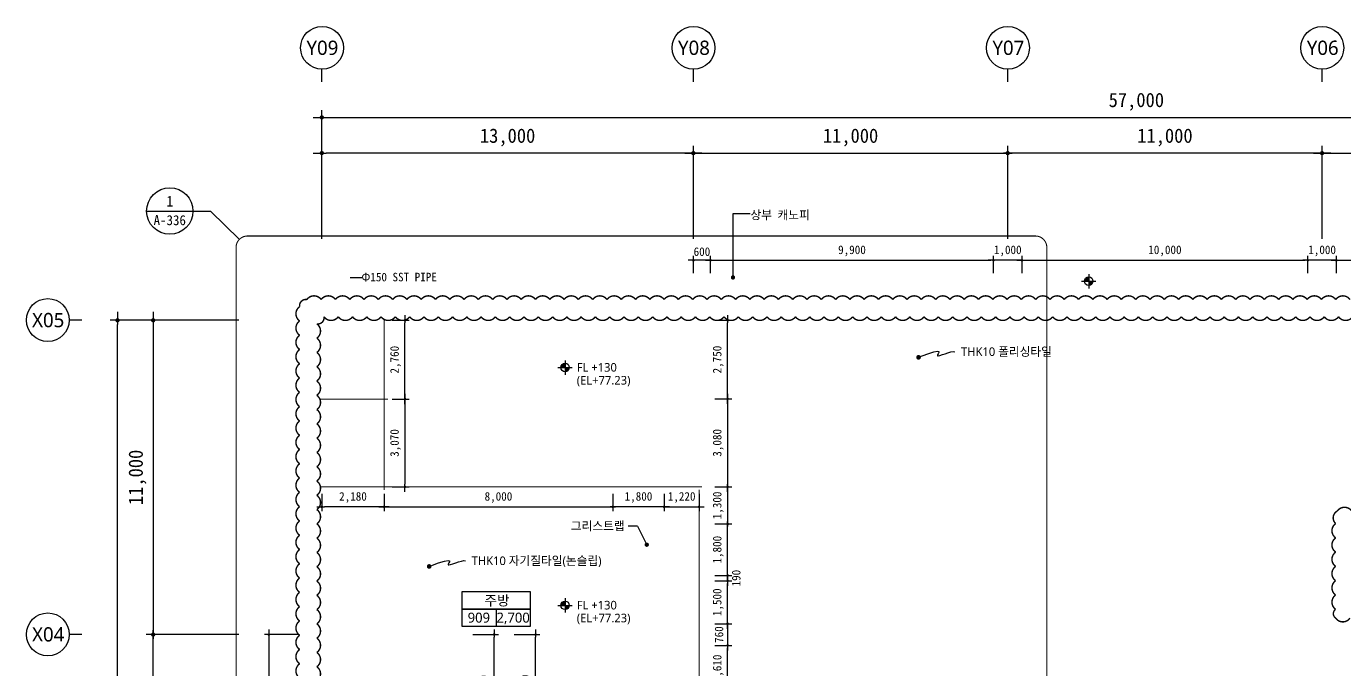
# Model space of a CAD drawing. Header units: inches. Extents: x 3675 to 732988, y -33059 to 70575.
# Drawn here: x 637675 to 683801, y 47060 to 69575 of the extents above; entities that cross this region are included whole.
import ezdxf
from ezdxf.enums import TextEntityAlignment as Align

# ---------------------------------------------------------------- set-up
doc = ezdxf.new("R2010")
doc.units = ezdxf.units.IN
doc.header["$MEASUREMENT"] = 0
doc.linetypes.add('CEN', pattern=[62, 60, -1, 0, -1])
doc.linetypes.add('DASHDOTX2', pattern=[2, 1, -0.5, 0, -0.5])
doc.layers.get('0').update_dxf_attribs({"linetype": 'CONTINUOUS'})
for name, color, linetype, lineweight in [('A-AXIS-BUBL', 7, 'CONTINUOUS', 25), ('A-AXIS-LINE', 1, 'CEN', 15), ('A-DIMS', 7, 'CONTINUOUS', 25), ('A-MKXS-LEAD', 7, 'CONTINUOUS', 25), ('A-MKXS-MAK2', 3, 'DASHDOTX2', 25), ('A-MKXS-TEXT1', 3, 'CONTINUOUS', 25), ('A-MKXS-TEXT2', 7, 'CONTINUOUS', 25), ('A-MKXX-NAME', 3, 'CONTINUOUS', 25), ('A-MKXX-SYMB', 7, 'CONTINUOUS', 25), ('A-XXXX-SYMB', 7, 'CONTINUOUS', 25), ('A-XXXX-TXT2', 3, 'CONTINUOUS', 25), ('REV-202205', 20, 'CONTINUOUS', 25)]:
    doc.layers.add(name, color=color, linetype=linetype, lineweight=lineweight)
doc.styles.add('HY울릉도L', font='H2GTRE.TTF')
doc.styles.add('돋움', font='')
doc.styles.add('돋움체', font='')
doc.styles.add('맑은고딕', font='malgun.ttf')
doc.styles.get('돋움').set_extended_font_data('DotumChe')
doc.styles.get('돋움체').set_extended_font_data('DotumChe')
doc.dimstyles.new('CDIM', dxfattribs={"dimtxt": 2, "dimasz": 0.6, "dimexe": 1, "dimexo": 1, "dimgap": 1, "dimtad": 1, "dimdec": 0, "dimrnd": 0.5, "dimzin": 0, "dimdsep": 32, "dimlunit": 6, "dimtxsty": 'HY울릉도L', "dimblk1": '_CIDOT', "dimblk2": '_CIDOT', "dimsah": 1, "dimcen": 4.5, "dimclrd": 2, "dimclre": 2, "dimclrt": 7, "dimadec": 0, "dimazin": 0, "dimtfac": 1, "dimtdec": 0, "dimtix": 1, "dimtmove": 2, "dimatfit": 1, "dimldrblk": '_CIDOT', "dimfxl": 1, "dimtolj": 1, "dimtzin": 0, "dimlwd": -1, "dimarcsym": 0})

# ---------------------------------------------------------------- blocks, each defined once
blk = doc.blocks.new('_CIDOT')
at = {"color": 0, "linetype": 'ByBlock'}
blk.add_line((2, 0), (-1, 0), dxfattribs=at)
at = {"color": 0, "linetype": 'ByBlock', "const_width": 0.5}
blk.add_lwpolyline([(-0.25, 0, 1), (0.25, 0, 1)], format="xyb", close=True, dxfattribs=at)
blk = doc.blocks.new('*D182')
at = {"layer": 'A-DIMS', "lineweight": -2, "transparency": 16777216}
for p, q in [((672013, 62138), (672013, 65388)), ((683013, 62138), (683013, 65388))]:
    blk.add_line(p, q, dxfattribs=at)
at = {"layer": 'A-DIMS', "transparency": 16777216}
blk.add_line((682863, 65138), (672163, 65138), dxfattribs=at)
at = {"layer": 'A-DIMS', "transparency": 16777216, "xscale": 150, "yscale": 150, "zscale": 150, "rotation": 180}
blk.add_blockref('_CIDOT', (672013, 65138), dxfattribs=at)
at = {"layer": 'A-DIMS', "transparency": 16777216, "xscale": 150, "yscale": 150, "zscale": 150}
blk.add_blockref('_CIDOT', (683013, 65138), dxfattribs=at)
at = {"layer": 'A-DIMS', "color": 3, "transparency": 16777216, "insert": (677513, 65685), "char_height": 500, "attachment_point": 5, "style": '돋움체'}
blk.add_mtext('\\A1;11,000', dxfattribs=at)
blk = doc.blocks.new('*D183')
at = {"layer": 'A-DIMS', "lineweight": -2, "transparency": 16777216}
for p, q in [((683013, 62138), (683013, 65388)), ((694013, 62138), (694013, 65388))]:
    blk.add_line(p, q, dxfattribs=at)
at = {"layer": 'A-DIMS', "transparency": 16777216}
blk.add_line((683163, 65138), (693863, 65138), dxfattribs=at)
at = {"layer": 'A-DIMS', "transparency": 16777216, "xscale": 150, "yscale": 150, "zscale": 150, "rotation": 180}
blk.add_blockref('_CIDOT', (683013, 65138), dxfattribs=at)
at = {"layer": 'A-DIMS', "transparency": 16777216, "xscale": 150, "yscale": 150, "zscale": 150}
blk.add_blockref('_CIDOT', (694013, 65138), dxfattribs=at)
at = {"layer": 'A-DIMS', "color": 3, "transparency": 16777216, "insert": (688513, 65685), "char_height": 500, "attachment_point": 5, "style": '돋움체'}
blk.add_mtext('\\A1;11,000', dxfattribs=at)
blk = doc.blocks.new('*D184')
at = {"layer": 'A-DIMS', "lineweight": -2, "transparency": 16777216}
for p, q in [((648013, 62138), (648013, 65388)), ((661013, 62138), (661013, 65388))]:
    blk.add_line(p, q, dxfattribs=at)
at = {"layer": 'A-DIMS', "transparency": 16777216}
blk.add_line((660863, 65138), (648163, 65138), dxfattribs=at)
at = {"layer": 'A-DIMS', "transparency": 16777216, "xscale": 150, "yscale": 150, "zscale": 150, "rotation": 180}
blk.add_blockref('_CIDOT', (648013, 65138), dxfattribs=at)
at = {"layer": 'A-DIMS', "transparency": 16777216, "xscale": 150, "yscale": 150, "zscale": 150}
blk.add_blockref('_CIDOT', (661013, 65138), dxfattribs=at)
at = {"layer": 'A-DIMS', "color": 3, "transparency": 16777216, "insert": (654513, 65685), "char_height": 500, "attachment_point": 5, "style": '돋움체'}
blk.add_mtext('\\A1;13,000', dxfattribs=at)
blk = doc.blocks.new('*D185')
at = {"layer": 'A-DIMS', "lineweight": -2, "transparency": 16777216}
for p, q in [((661013, 62138), (661013, 65388)), ((672013, 62138), (672013, 65388))]:
    blk.add_line(p, q, dxfattribs=at)
at = {"layer": 'A-DIMS', "transparency": 16777216}
blk.add_line((661163, 65138), (671863, 65138), dxfattribs=at)
at = {"layer": 'A-DIMS', "transparency": 16777216, "xscale": 150, "yscale": 150, "zscale": 150, "rotation": 180}
blk.add_blockref('_CIDOT', (661013, 65138), dxfattribs=at)
at = {"layer": 'A-DIMS', "transparency": 16777216, "xscale": 150, "yscale": 150, "zscale": 150}
blk.add_blockref('_CIDOT', (672013, 65138), dxfattribs=at)
at = {"layer": 'A-DIMS', "color": 3, "transparency": 16777216, "insert": (666513, 65685), "char_height": 500, "attachment_point": 5, "style": '돋움체'}
blk.add_mtext('\\A1;11,000', dxfattribs=at)
blk = doc.blocks.new('*D186')
at = {"layer": 'A-DIMS', "lineweight": -2, "transparency": 16777216}
for p, q in [((648013, 62138), (648013, 66638)), ((705013, 62138), (705013, 66638))]:
    blk.add_line(p, q, dxfattribs=at)
at = {"layer": 'A-DIMS', "transparency": 16777216}
blk.add_line((648163, 66388), (704863, 66388), dxfattribs=at)
at = {"layer": 'A-DIMS', "transparency": 16777216, "xscale": 150, "yscale": 150, "zscale": 150, "rotation": 180}
blk.add_blockref('_CIDOT', (648013, 66388), dxfattribs=at)
at = {"layer": 'A-DIMS', "transparency": 16777216, "xscale": 150, "yscale": 150, "zscale": 150}
blk.add_blockref('_CIDOT', (705013, 66388), dxfattribs=at)
at = {"layer": 'A-DIMS', "color": 3, "transparency": 16777216, "insert": (676513, 66935), "char_height": 500, "attachment_point": 5, "style": '돋움체'}
blk.add_mtext('\\A1;57,000', dxfattribs=at)
blk = doc.blocks.new('*D188')
at = {"layer": 'A-DIMS', "lineweight": -2, "transparency": 16777216}
for p, q in [((645113, 48288), (641863, 48288)), ((645113, 37288), (641863, 37288))]:
    blk.add_line(p, q, dxfattribs=at)
at = {"layer": 'A-DIMS', "transparency": 16777216}
blk.add_line((642113, 37438), (642113, 48138), dxfattribs=at)
at = {"layer": 'A-DIMS', "transparency": 16777216, "xscale": 150, "yscale": 150, "zscale": 150}
for p, rotation in [((642113, 48288), 90), ((642113, 37288), 270)]:
    blk.add_blockref('_CIDOT', p, dxfattribs=dict(at, rotation=rotation))
at = {"layer": 'A-DIMS', "color": 3, "transparency": 16777216, "insert": (641565, 42788), "char_height": 500, "attachment_point": 5, "rotation": 90, "style": '돋움체'}
blk.add_mtext('\\A1;11,000', dxfattribs=at)
blk = doc.blocks.new('*D190')
at = {"layer": 'A-DIMS', "lineweight": -2, "transparency": 16777216}
for p, q in [((645113, 59288), (640613, 59288)), ((645113, 15288), (640613, 15288))]:
    blk.add_line(p, q, dxfattribs=at)
at = {"layer": 'A-DIMS', "transparency": 16777216}
blk.add_line((640863, 15438), (640863, 59138), dxfattribs=at)
at = {"layer": 'A-DIMS', "transparency": 16777216, "xscale": 150, "yscale": 150, "zscale": 150}
for p, rotation in [((640863, 59288), 90), ((640863, 15288), 270)]:
    blk.add_blockref('_CIDOT', p, dxfattribs=dict(at, rotation=rotation))
at = {"layer": 'A-DIMS', "color": 3, "transparency": 16777216, "insert": (640315, 37288), "char_height": 500, "attachment_point": 5, "rotation": 90, "style": '돋움체'}
blk.add_mtext('\\A1;44,000', dxfattribs=at)
blk = doc.blocks.new('*D191')
at = {"layer": 'A-DIMS', "lineweight": -2, "transparency": 16777216}
for p, q in [((645113, 59288), (641863, 59288)), ((645113, 48288), (641863, 48288))]:
    blk.add_line(p, q, dxfattribs=at)
at = {"layer": 'A-DIMS', "transparency": 16777216}
blk.add_line((642113, 59138), (642113, 48438), dxfattribs=at)
at = {"layer": 'A-DIMS', "transparency": 16777216, "xscale": 150, "yscale": 150, "zscale": 150}
for p, rotation in [((642113, 59288), 90), ((642113, 48288), 270)]:
    blk.add_blockref('_CIDOT', p, dxfattribs=dict(at, rotation=rotation))
at = {"layer": 'A-DIMS', "color": 3, "transparency": 16777216, "insert": (641565, 53788), "char_height": 500, "attachment_point": 5, "rotation": 90, "style": '돋움체'}
blk.add_mtext('\\A1;11,000', dxfattribs=at)
blk = doc.blocks.new('*D192')
at = {"layer": 'A-DIMS', "lineweight": -2, "transparency": 16777216}
for p, q in [((661613, 60938), (661613, 61538)), ((671513, 60938), (671513, 61538))]:
    blk.add_line(p, q, dxfattribs=at)
at = {"layer": 'A-DIMS', "transparency": 16777216}
blk.add_line((661703, 61388), (671423, 61388), dxfattribs=at)
at = {"layer": 'A-DIMS', "transparency": 16777216, "xscale": 90, "yscale": 90, "zscale": 90, "rotation": 180}
blk.add_blockref('_CIDOT', (661613, 61388), dxfattribs=at)
at = {"layer": 'A-DIMS', "transparency": 16777216, "xscale": 90, "yscale": 90, "zscale": 90}
blk.add_blockref('_CIDOT', (671513, 61388), dxfattribs=at)
at = {"layer": 'A-DIMS', "color": 3, "transparency": 16777216, "insert": (666563, 61716), "char_height": 300, "attachment_point": 5, "style": '돋움체'}
blk.add_mtext('\\A1;9,900', dxfattribs=at)
blk = doc.blocks.new('*D193')
at = {"layer": 'A-DIMS', "transparency": 16777216}
for p, q in [((671423, 61388), (671333, 61388)), ((672513, 61388), (671513, 61388)), ((672603, 61388), (672693, 61388))]:
    blk.add_line(p, q, dxfattribs=at)
at = {"layer": 'A-DIMS', "lineweight": -2, "transparency": 16777216}
for p, q in [((671513, 60938), (671513, 61538)), ((672513, 60938), (672513, 61538))]:
    blk.add_line(p, q, dxfattribs=at)
at = {"layer": 'A-DIMS', "transparency": 16777216, "xscale": 90, "yscale": 90, "zscale": 90}
blk.add_blockref('_CIDOT', (671513, 61388), dxfattribs=at)
at = {"layer": 'A-DIMS', "transparency": 16777216, "xscale": 90, "yscale": 90, "zscale": 90, "rotation": 180}
blk.add_blockref('_CIDOT', (672513, 61388), dxfattribs=at)
at = {"layer": 'A-DIMS', "color": 3, "transparency": 16777216, "insert": (672013, 61716), "char_height": 300, "attachment_point": 5, "style": '돋움체'}
blk.add_mtext('\\A1;1,000', dxfattribs=at)
blk = doc.blocks.new('*D194')
at = {"layer": 'A-DIMS', "lineweight": -2, "transparency": 16777216}
for p, q in [((672513, 60938), (672513, 61538)), ((682513, 60938), (682513, 61538))]:
    blk.add_line(p, q, dxfattribs=at)
at = {"layer": 'A-DIMS', "transparency": 16777216}
blk.add_line((672603, 61388), (682423, 61388), dxfattribs=at)
at = {"layer": 'A-DIMS', "transparency": 16777216, "xscale": 90, "yscale": 90, "zscale": 90, "rotation": 180}
blk.add_blockref('_CIDOT', (672513, 61388), dxfattribs=at)
at = {"layer": 'A-DIMS', "transparency": 16777216, "xscale": 90, "yscale": 90, "zscale": 90}
blk.add_blockref('_CIDOT', (682513, 61388), dxfattribs=at)
at = {"layer": 'A-DIMS', "color": 3, "transparency": 16777216, "insert": (677513, 61716), "char_height": 300, "attachment_point": 5, "style": '돋움체'}
blk.add_mtext('\\A1;10,000', dxfattribs=at)
blk = doc.blocks.new('*D195')
at = {"layer": 'A-DIMS', "transparency": 16777216}
for p, q in [((682423, 61388), (682333, 61388)), ((683513, 61388), (682513, 61388)), ((683603, 61388), (683693, 61388))]:
    blk.add_line(p, q, dxfattribs=at)
at = {"layer": 'A-DIMS', "lineweight": -2, "transparency": 16777216}
for p, q in [((682513, 60938), (682513, 61538)), ((683513, 60938), (683513, 61538))]:
    blk.add_line(p, q, dxfattribs=at)
at = {"layer": 'A-DIMS', "transparency": 16777216, "xscale": 90, "yscale": 90, "zscale": 90}
blk.add_blockref('_CIDOT', (682513, 61388), dxfattribs=at)
at = {"layer": 'A-DIMS', "transparency": 16777216, "xscale": 90, "yscale": 90, "zscale": 90, "rotation": 180}
blk.add_blockref('_CIDOT', (683513, 61388), dxfattribs=at)
at = {"layer": 'A-DIMS', "color": 3, "transparency": 16777216, "insert": (683013, 61716), "char_height": 300, "attachment_point": 5, "style": '돋움체'}
blk.add_mtext('\\A1;1,000', dxfattribs=at)
blk = doc.blocks.new('*D196')
at = {"layer": 'A-DIMS', "lineweight": -2, "transparency": 16777216}
for p, q in [((683513, 60938), (683513, 61538)), ((693513, 60938), (693513, 61538))]:
    blk.add_line(p, q, dxfattribs=at)
at = {"layer": 'A-DIMS', "transparency": 16777216}
blk.add_line((683603, 61388), (693423, 61388), dxfattribs=at)
at = {"layer": 'A-DIMS', "transparency": 16777216, "xscale": 90, "yscale": 90, "zscale": 90, "rotation": 180}
blk.add_blockref('_CIDOT', (683513, 61388), dxfattribs=at)
at = {"layer": 'A-DIMS', "transparency": 16777216, "xscale": 90, "yscale": 90, "zscale": 90}
blk.add_blockref('_CIDOT', (693513, 61388), dxfattribs=at)
at = {"layer": 'A-DIMS', "color": 3, "transparency": 16777216, "insert": (688513, 61716), "char_height": 300, "attachment_point": 5, "style": '돋움체'}
blk.add_mtext('\\A1;10,000', dxfattribs=at)
blk = doc.blocks.new('*D252')
at = {"layer": 'A-DIMS', "transparency": 16777216}
for p, q in [((660923, 61388), (660833, 61388)), ((661613, 61388), (661013, 61388)), ((661703, 61388), (661793, 61388))]:
    blk.add_line(p, q, dxfattribs=at)
at = {"layer": 'A-DIMS', "lineweight": -2, "transparency": 16777216}
for p, q in [((661013, 60938), (661013, 61538)), ((661613, 60938), (661613, 61538))]:
    blk.add_line(p, q, dxfattribs=at)
at = {"layer": 'A-DIMS', "transparency": 16777216, "xscale": 90, "yscale": 90, "zscale": 90}
blk.add_blockref('_CIDOT', (661013, 61388), dxfattribs=at)
at = {"layer": 'A-DIMS', "transparency": 16777216, "xscale": 90, "yscale": 90, "zscale": 90, "rotation": 180}
blk.add_blockref('_CIDOT', (661613, 61388), dxfattribs=at)
at = {"layer": 'A-DIMS', "color": 3, "transparency": 16777216, "insert": (661313, 61688), "char_height": 300, "attachment_point": 5, "style": '돋움체'}
blk.add_mtext('\\A1;600', dxfattribs=at)
blk = doc.blocks.new('*D259')
at = {"layer": 'A-DIMS', "lineweight": -2, "transparency": 16777216}
for p, q in [((661763, 59288), (662363, 59288)), ((661763, 56538), (662363, 56538))]:
    blk.add_line(p, q, dxfattribs=at)
at = {"layer": 'A-DIMS', "transparency": 16777216}
blk.add_line((662213, 56628), (662213, 59198), dxfattribs=at)
at = {"layer": 'A-DIMS', "transparency": 16777216, "xscale": 90, "yscale": 90, "zscale": 90}
for p, rotation in [((662213, 59288), 90), ((662213, 56538), 270)]:
    blk.add_blockref('_CIDOT', p, dxfattribs=dict(at, rotation=rotation))
at = {"layer": 'A-DIMS', "color": 3, "transparency": 16777216, "insert": (661884, 57913), "char_height": 300, "attachment_point": 5, "rotation": 90, "style": '돋움체'}
blk.add_mtext('\\A1;2,750', dxfattribs=at)
blk = doc.blocks.new('*D260')
at = {"layer": 'A-DIMS', "lineweight": -2, "transparency": 16777216}
for p, q in [((661763, 53458), (662363, 53458)), ((661763, 52158), (662363, 52158))]:
    blk.add_line(p, q, dxfattribs=at)
at = {"layer": 'A-DIMS', "transparency": 16777216}
blk.add_line((662213, 53368), (662213, 52248), dxfattribs=at)
at = {"layer": 'A-DIMS', "transparency": 16777216, "xscale": 90, "yscale": 90, "zscale": 90}
for p, rotation in [((662213, 53458), 90), ((662213, 52158), 270)]:
    blk.add_blockref('_CIDOT', p, dxfattribs=dict(at, rotation=rotation))
at = {"layer": 'A-DIMS', "color": 3, "transparency": 16777216, "insert": (661884, 52808), "char_height": 300, "attachment_point": 5, "rotation": 90, "style": '돋움체'}
blk.add_mtext('\\A1;1,300', dxfattribs=at)
blk = doc.blocks.new('*D261')
at = {"layer": 'A-DIMS', "lineweight": -2, "transparency": 16777216}
for p, q in [((661763, 50168), (662363, 50168)), ((661763, 48668), (662363, 48668))]:
    blk.add_line(p, q, dxfattribs=at)
at = {"layer": 'A-DIMS', "transparency": 16777216}
blk.add_line((662213, 48758), (662213, 50078), dxfattribs=at)
at = {"layer": 'A-DIMS', "transparency": 16777216, "xscale": 90, "yscale": 90, "zscale": 90}
for p, rotation in [((662213, 50168), 90), ((662213, 48668), 270)]:
    blk.add_blockref('_CIDOT', p, dxfattribs=dict(at, rotation=rotation))
at = {"layer": 'A-DIMS', "color": 3, "transparency": 16777216, "insert": (661884, 49418), "char_height": 300, "attachment_point": 5, "rotation": 90, "style": '돋움체'}
blk.add_mtext('\\A1;1,500', dxfattribs=at)
blk = doc.blocks.new('*D502')
at = {"layer": 'A-DIMS', "lineweight": -2, "transparency": 16777216}
for p, q in [((650473, 59288), (651073, 59288)), ((650473, 56528), (651073, 56528))]:
    blk.add_line(p, q, dxfattribs=at)
at = {"layer": 'A-DIMS', "transparency": 16777216}
blk.add_line((650923, 56618), (650923, 59198), dxfattribs=at)
at = {"layer": 'A-DIMS', "transparency": 16777216, "xscale": 90, "yscale": 90, "zscale": 90}
for p, rotation in [((650923, 59288), 90), ((650923, 56528), 270)]:
    blk.add_blockref('_CIDOT', p, dxfattribs=dict(at, rotation=rotation))
at = {"layer": 'A-DIMS', "color": 3, "transparency": 16777216, "insert": (650594, 57908), "char_height": 300, "attachment_point": 5, "rotation": 90, "style": '돋움체'}
blk.add_mtext('\\A1;2,760', dxfattribs=at)
blk = doc.blocks.new('*D503')
at = {"layer": 'A-DIMS', "lineweight": -2, "transparency": 16777216}
for p, q in [((650473, 56528), (651073, 56528)), ((650473, 53458), (651073, 53458))]:
    blk.add_line(p, q, dxfattribs=at)
at = {"layer": 'A-DIMS', "transparency": 16777216}
blk.add_line((650923, 56438), (650923, 53548), dxfattribs=at)
at = {"layer": 'A-DIMS', "transparency": 16777216, "xscale": 90, "yscale": 90, "zscale": 90}
for p, rotation in [((650923, 56528), 90), ((650923, 53458), 270)]:
    blk.add_blockref('_CIDOT', p, dxfattribs=dict(at, rotation=rotation))
at = {"layer": 'A-DIMS', "color": 3, "transparency": 16777216, "insert": (650594, 54993), "char_height": 300, "attachment_point": 5, "rotation": 90, "style": '돋움체'}
blk.add_mtext('\\A1;3,070', dxfattribs=at)
blk = doc.blocks.new('*D504')
at = {"layer": 'A-DIMS', "lineweight": -2, "transparency": 16777216}
for p, q in [((650193, 53208), (650193, 52608)), ((658193, 53208), (658193, 52608))]:
    blk.add_line(p, q, dxfattribs=at)
at = {"layer": 'A-DIMS', "transparency": 16777216}
blk.add_line((650283, 52758), (658103, 52758), dxfattribs=at)
at = {"layer": 'A-DIMS', "transparency": 16777216, "xscale": 90, "yscale": 90, "zscale": 90, "rotation": 180}
blk.add_blockref('_CIDOT', (650193, 52758), dxfattribs=at)
at = {"layer": 'A-DIMS', "transparency": 16777216, "xscale": 90, "yscale": 90, "zscale": 90}
blk.add_blockref('_CIDOT', (658193, 52758), dxfattribs=at)
at = {"layer": 'A-DIMS', "color": 3, "transparency": 16777216, "insert": (654193, 53086), "char_height": 300, "attachment_point": 5, "style": '돋움체'}
blk.add_mtext('\\A1;8,000', dxfattribs=at)
blk = doc.blocks.new('*D505')
at = {"layer": 'A-DIMS', "lineweight": -2, "transparency": 16777216}
for p, q in [((648013, 53208), (648013, 52608)), ((650193, 53208), (650193, 52608))]:
    blk.add_line(p, q, dxfattribs=at)
at = {"layer": 'A-DIMS', "transparency": 16777216}
blk.add_line((650103, 52758), (648103, 52758), dxfattribs=at)
at = {"layer": 'A-DIMS', "transparency": 16777216, "xscale": 90, "yscale": 90, "zscale": 90, "rotation": 180}
blk.add_blockref('_CIDOT', (648013, 52758), dxfattribs=at)
at = {"layer": 'A-DIMS', "transparency": 16777216, "xscale": 90, "yscale": 90, "zscale": 90}
blk.add_blockref('_CIDOT', (650193, 52758), dxfattribs=at)
at = {"layer": 'A-DIMS', "color": 3, "transparency": 16777216, "insert": (649103, 53086), "char_height": 300, "attachment_point": 5, "style": '돋움체'}
blk.add_mtext('\\A1;2,180', dxfattribs=at)
blk = doc.blocks.new('*D506')
at = {"layer": 'A-DIMS', "lineweight": -2, "transparency": 16777216}
for p, q in [((658193, 53208), (658193, 52608)), ((659993, 53208), (659993, 52608))]:
    blk.add_line(p, q, dxfattribs=at)
at = {"layer": 'A-DIMS', "transparency": 16777216}
blk.add_line((659903, 52758), (658283, 52758), dxfattribs=at)
at = {"layer": 'A-DIMS', "transparency": 16777216, "xscale": 90, "yscale": 90, "zscale": 90, "rotation": 180}
blk.add_blockref('_CIDOT', (658193, 52758), dxfattribs=at)
at = {"layer": 'A-DIMS', "transparency": 16777216, "xscale": 90, "yscale": 90, "zscale": 90}
blk.add_blockref('_CIDOT', (659993, 52758), dxfattribs=at)
at = {"layer": 'A-DIMS', "color": 3, "transparency": 16777216, "insert": (659093, 53086), "char_height": 300, "attachment_point": 5, "style": '돋움체'}
blk.add_mtext('\\A1;1,800', dxfattribs=at)
blk = doc.blocks.new('*D507')
at = {"layer": 'A-DIMS', "lineweight": -2, "transparency": 16777216}
for p, q in [((659993, 53208), (659993, 52608)), ((661213, 53208), (661213, 52608))]:
    blk.add_line(p, q, dxfattribs=at)
at = {"layer": 'A-DIMS', "transparency": 16777216}
for p, q in [((659903, 52758), (659813, 52758)), ((659993, 52758), (661213, 52758)), ((661303, 52758), (661393, 52758))]:
    blk.add_line(p, q, dxfattribs=at)
at = {"layer": 'A-DIMS', "transparency": 16777216, "xscale": 90, "yscale": 90, "zscale": 90}
blk.add_blockref('_CIDOT', (659993, 52758), dxfattribs=at)
at = {"layer": 'A-DIMS', "transparency": 16777216, "xscale": 90, "yscale": 90, "zscale": 90, "rotation": 180}
blk.add_blockref('_CIDOT', (661213, 52758), dxfattribs=at)
at = {"layer": 'A-DIMS', "color": 3, "transparency": 16777216, "insert": (660603, 53086), "char_height": 300, "attachment_point": 5, "style": '돋움체'}
blk.add_mtext('\\A1;1,220', dxfattribs=at)
blk = doc.blocks.new('*D508')
at = {"layer": 'A-DIMS', "lineweight": -2, "transparency": 16777216}
for p, q in [((661763, 56538), (662363, 56538)), ((661763, 53458), (662363, 53458))]:
    blk.add_line(p, q, dxfattribs=at)
at = {"layer": 'A-DIMS', "transparency": 16777216}
blk.add_line((662213, 56448), (662213, 53548), dxfattribs=at)
at = {"layer": 'A-DIMS', "transparency": 16777216, "xscale": 90, "yscale": 90, "zscale": 90}
for p, rotation in [((662213, 56538), 90), ((662213, 53458), 270)]:
    blk.add_blockref('_CIDOT', p, dxfattribs=dict(at, rotation=rotation))
at = {"layer": 'A-DIMS', "color": 3, "transparency": 16777216, "insert": (661884, 54998), "char_height": 300, "attachment_point": 5, "rotation": 90, "style": '돋움체'}
blk.add_mtext('\\A1;3,080', dxfattribs=at)
blk = doc.blocks.new('*D509')
at = {"layer": 'A-DIMS', "lineweight": -2, "transparency": 16777216}
for p, q in [((661763, 52158), (662363, 52158)), ((661763, 50358), (662363, 50358))]:
    blk.add_line(p, q, dxfattribs=at)
at = {"layer": 'A-DIMS', "transparency": 16777216}
blk.add_line((662213, 50448), (662213, 52068), dxfattribs=at)
at = {"layer": 'A-DIMS', "transparency": 16777216, "xscale": 90, "yscale": 90, "zscale": 90}
for p, rotation in [((662213, 52158), 90), ((662213, 50358), 270)]:
    blk.add_blockref('_CIDOT', p, dxfattribs=dict(at, rotation=rotation))
at = {"layer": 'A-DIMS', "color": 3, "transparency": 16777216, "insert": (661884, 51258), "char_height": 300, "attachment_point": 5, "rotation": 90, "style": '돋움체'}
blk.add_mtext('\\A1;1,800', dxfattribs=at)
blk = doc.blocks.new('*D510')
at = {"layer": 'A-DIMS', "lineweight": -2, "transparency": 16777216}
for p, q in [((661763, 50358), (662363, 50358)), ((661763, 50168), (662363, 50168))]:
    blk.add_line(p, q, dxfattribs=at)
at = {"layer": 'A-DIMS', "transparency": 16777216}
for p, q in [((662213, 50448), (662213, 50538)), ((662213, 50358), (662213, 50168)), ((662213, 50078), (662213, 49988))]:
    blk.add_line(p, q, dxfattribs=at)
at = {"layer": 'A-DIMS', "transparency": 16777216, "xscale": 90, "yscale": 90, "zscale": 90}
for p, rotation in [((662213, 50358), 270), ((662213, 50168), 90)]:
    blk.add_blockref('_CIDOT', p, dxfattribs=dict(at, rotation=rotation))
at = {"layer": 'A-DIMS', "color": 3, "transparency": 16777216, "insert": (662514, 50263), "char_height": 300, "attachment_point": 5, "rotation": 90, "style": '돋움체'}
blk.add_mtext('\\A1;190', dxfattribs=at)
blk = doc.blocks.new('*D511')
at = {"layer": 'A-DIMS', "lineweight": -2, "transparency": 16777216}
for p, q in [((661763, 48668), (662363, 48668)), ((661763, 47908), (662363, 47908))]:
    blk.add_line(p, q, dxfattribs=at)
at = {"layer": 'A-DIMS', "transparency": 16777216}
for p, q in [((662213, 48758), (662213, 48848)), ((662213, 48668), (662213, 47908)), ((662213, 47818), (662213, 47728))]:
    blk.add_line(p, q, dxfattribs=at)
at = {"layer": 'A-DIMS', "transparency": 16777216, "xscale": 90, "yscale": 90, "zscale": 90}
for p, rotation in [((662213, 48668), 270), ((662213, 47908), 90)]:
    blk.add_blockref('_CIDOT', p, dxfattribs=dict(at, rotation=rotation))
at = {"layer": 'A-DIMS', "color": 3, "transparency": 16777216, "insert": (661912, 48288), "char_height": 300, "attachment_point": 5, "rotation": 90, "style": '돋움체'}
blk.add_mtext('\\A1;760', dxfattribs=at)
blk = doc.blocks.new('*D512')
at = {"layer": 'A-DIMS', "lineweight": -2, "transparency": 16777216}
for p, q in [((661763, 47908), (662363, 47908)), ((661763, 46298), (662363, 46298))]:
    blk.add_line(p, q, dxfattribs=at)
at = {"layer": 'A-DIMS', "transparency": 16777216}
blk.add_line((662213, 46388), (662213, 47818), dxfattribs=at)
at = {"layer": 'A-DIMS', "transparency": 16777216, "xscale": 90, "yscale": 90, "zscale": 90}
for p, rotation in [((662213, 47908), 90), ((662213, 46298), 270)]:
    blk.add_blockref('_CIDOT', p, dxfattribs=dict(at, rotation=rotation))
at = {"layer": 'A-DIMS', "color": 3, "transparency": 16777216, "insert": (661884, 47103), "char_height": 300, "attachment_point": 5, "rotation": 90, "style": '돋움체'}
blk.add_mtext('\\A1;1,610', dxfattribs=at)
blk = doc.blocks.new('*D518')
at = {"layer": 'A-DIMS', "lineweight": -2, "transparency": 16777216}
for p, q in [((647213, 48288), (646013, 48288)), ((647213, 43858), (646013, 43858))]:
    blk.add_line(p, q, dxfattribs=at)
at = {"layer": 'A-DIMS', "transparency": 16777216}
blk.add_line((646163, 48198), (646163, 43948), dxfattribs=at)
at = {"layer": 'A-DIMS', "transparency": 16777216, "xscale": 90, "yscale": 90, "zscale": 90}
for p, rotation in [((646163, 48288), 90), ((646163, 43858), 270)]:
    blk.add_blockref('_CIDOT', p, dxfattribs=dict(at, rotation=rotation))
at = {"layer": 'A-DIMS', "color": 3, "transparency": 16777216, "insert": (645834, 46073), "char_height": 300, "attachment_point": 5, "rotation": 90, "style": '돋움체'}
blk.add_mtext('\\A1;4,430', dxfattribs=at)
blk = doc.blocks.new('*D525')
at = {"layer": 'A-DIMS', "lineweight": -2, "transparency": 16777216}
for p, q in [((653293, 48288), (654193, 48288)), ((653293, 43858), (654193, 43858))]:
    blk.add_line(p, q, dxfattribs=at)
at = {"layer": 'A-DIMS', "transparency": 16777216}
blk.add_line((654043, 43948), (654043, 48198), dxfattribs=at)
at = {"layer": 'A-DIMS', "transparency": 16777216, "xscale": 90, "yscale": 90, "zscale": 90}
for p, rotation in [((654043, 48288), 90), ((654043, 43858), 270)]:
    blk.add_blockref('_CIDOT', p, dxfattribs=dict(at, rotation=rotation))
at = {"layer": 'A-DIMS', "color": 3, "transparency": 16777216, "insert": (653714, 46386), "char_height": 300, "attachment_point": 5, "rotation": 90, "style": '돋움체'}
blk.add_mtext('\\A1;4,430', dxfattribs=at)
blk = doc.blocks.new('*D531')
at = {"layer": 'A-DIMS', "lineweight": -2, "transparency": 16777216}
for p, q in [((654743, 48288), (655643, 48288)), ((654743, 44508), (655643, 44508))]:
    blk.add_line(p, q, dxfattribs=at)
at = {"layer": 'A-DIMS', "transparency": 16777216}
blk.add_line((655493, 44598), (655493, 48198), dxfattribs=at)
at = {"layer": 'A-DIMS', "transparency": 16777216, "xscale": 90, "yscale": 90, "zscale": 90}
for p, rotation in [((655493, 48288), 90), ((655493, 44508), 270)]:
    blk.add_blockref('_CIDOT', p, dxfattribs=dict(at, rotation=rotation))
at = {"layer": 'A-DIMS', "color": 3, "transparency": 16777216, "insert": (655164, 46398), "char_height": 300, "attachment_point": 5, "rotation": 90, "style": '돋움체'}
blk.add_mtext('\\A1;3,780', dxfattribs=at)

msp = doc.modelspace()

# ---------------------------------------------------------------- hatches: boundary and pattern name
at = {"layer": 'A-XXXX-SYMB'}
h = msp.add_hatch(color=256, dxfattribs=at)
h.paths.add_polyline_path([(674845.1, 60802.7, 0.4142136), (674695.1, 60652.7), (674845.1, 60652.7)])
h.paths.add_polyline_path([(674995.1, 60652.7), (674845.1, 60652.7), (674845.1, 60502.7, 0.4142136)])
h = msp.add_hatch(color=256, dxfattribs=at)
h.paths.add_polyline_path([(656523.1, 57782.5, 0.4142136), (656373.1, 57632.5), (656523.1, 57632.5)])
h.paths.add_polyline_path([(656673.1, 57632.5), (656523.1, 57632.5), (656523.1, 57482.5, 0.4142136)])
h = msp.add_hatch(color=256, dxfattribs=at)
h.paths.add_polyline_path([(656523.1, 49460.3, 0.4142136), (656373.1, 49310.3), (656523.1, 49310.3)])
h.paths.add_polyline_path([(656673.1, 49310.3), (656523.1, 49310.3), (656523.1, 49160.3, 0.4142136)])

# ---------------------------------------------------------------- linework, layer by layer
for p, q in [((662999.2, 63007.6), (662399.2, 63007.6)), ((662399.2, 63007.6), (662399.2, 60787.5))]:
    msp.add_line(p, q)
at = {"layer": 'A-AXIS-BUBL', "ltscale": 0.2}
for p, q in [((648012.5, 67637.5), (648012.5, 68075)), ((661012.5, 67637.5), (661012.5, 68075)), ((672012.5, 67637.5), (672012.5, 68075)), ((683012.5, 67637.5), (683012.5, 68075)), ((639612.5, 59287.5), (639175, 59287.5)), ((639612.5, 48287.5), (639175, 48287.5))]:
    msp.add_line(p, q, dxfattribs=at)
for centre in [(648019.9, 68825), (661019.9, 68825), (672019.9, 68825), (683019.9, 68825), (638425, 59294.9), (638425, 48294.9)]:
    msp.add_circle(centre, 750, dxfattribs=at)
at = {"layer": 'A-AXIS-LINE'}
for p, q in [((650192.5, 53357.5), (650192.5, 59287.5)), ((650322.5, 56527.5), (647962.5, 56527.5)), ((661312.5, 53457.5), (647962.5, 53457.5)), ((661212.5, 28837.5), (661212.5, 53357.5))]:
    msp.add_line(p, q, dxfattribs=at)
at = {"layer": 'A-MKXS-LEAD'}
for p, q in [((649010.5, 60788.4), (649410.5, 60788.4)), ((659055.3, 52086.9), (658728.1, 52086.9)), ((659055.3, 52086.9), (659382.5, 51432.5))]:
    msp.add_line(p, q, dxfattribs=at)
msp.add_lwpolyline([(648562.5, 60012.5, 0, 100, 0), (648712.5, 60272.3, 0, 0, 0), (649010.5, 60788.4, 0, 0, 0)], format="xyseb", dxfattribs=at)
for points, const_width in [([(662361.7, 60787.5, -1), (662436.7, 60787.5, -1)], 75), ([(668850.6, 57995.7, 1), (668933.5, 57987.4, 1)], 80), ([(659345, 51432.5, 1), (659420, 51432.5, 1)], 75), ([(651727.6, 50677.1, 1), (651810.5, 50668.8, 1)], 80)]:
    msp.add_lwpolyline(points, format="xyb", close=True, dxfattribs=dict(at, const_width=const_width))
for points in [[(668892, 57991.5), (669217.9, 58114.4), (669430.2, 58180.7), (669551, 58202.2), (669602.3, 58190.6), (669606.2, 58157.6), (669584.5, 58114.9), (669559.4, 58074.2), (669552.9, 58047.3), (669581.8, 58042.9), (669642.2, 58057.6), (669725.1, 58084.9), (669821.4, 58118.6), (669922.1, 58152.3), (670018.1, 58179.5), (670100.4, 58193.9), (670160, 58189.1)], [(651769.1, 50672.9), (652094.9, 50795.8), (652307.2, 50862.1), (652428, 50883.6), (652479.3, 50872), (652483.2, 50839), (652461.5, 50796.3), (652436.5, 50755.6), (652429.9, 50728.7), (652458.8, 50724.3), (652519.2, 50739), (652602.1, 50766.3), (652698.4, 50800), (652799.1, 50833.7), (652895.1, 50860.9), (652977.4, 50875.3), (653037, 50870.5)]]:
    msp.add_lwpolyline(points, dxfattribs=at)
at = {"layer": 'A-MKXS-MAK2', "linetype": 'Continuous'}
for p, q in [((641879.8, 63110.8), (644121.6, 63110.8)), ((644121.6, 63110.8), (645129.7, 62120.3))]:
    msp.add_line(p, q, dxfattribs=at)
at = {"layer": 'A-MKXS-MAK2', "ltscale": 250, "const_width": 37.5}
msp.add_lwpolyline([(645412.5, 28237.5), (672981, 28237.5, 0.4142136), (673381, 28637.5), (673381, 61837.5, 0.4142136), (672981, 62237.5), (645412.5, 62237.5, 0.4142136), (645012.5, 61837.5), (645012.5, 28637.5, 0.4142136)], format="xyb", close=True, dxfattribs=at)
at = {"layer": 'A-MKXS-MAK2', "linetype": 'Continuous'}
msp.add_circle((642692.3, 63110.8), 812.5, dxfattribs=at)
at = {"layer": 'A-MKXX-SYMB'}
msp.add_line((654110.8, 49180.6), (654110.8, 48580.6), dxfattribs=at)
for points in [[(652910.8, 49180.6), (655310.8, 49180.6), (655310.8, 49780.6), (652910.8, 49780.6)], [(652910.8, 48580.6), (655310.8, 48580.6), (655310.8, 49180.6), (652910.8, 49180.6)]]:
    msp.add_lwpolyline(points, close=True, dxfattribs=at)
at = {"layer": 'A-XXXX-SYMB'}
for p, q in [((674845.1, 60902.7), (674845.1, 60402.7)), ((674595.1, 60652.7), (675095.1, 60652.7)), ((656523.1, 57882.5), (656523.1, 57382.5)), ((656273.1, 57632.5), (656773.1, 57632.5)), ((656523.1, 49560.3), (656523.1, 49060.3)), ((656273.1, 49310.3), (656773.1, 49310.3))]:
    msp.add_line(p, q, dxfattribs=at)
for centre in [(674845.1, 60652.7), (656523.1, 57632.5), (656523.1, 49310.3)]:
    msp.add_circle(centre, 150, dxfattribs=at)
at = {"layer": 'REV-202205', "const_width": 50}
for points in [[(683990.3, 60012.5, 0.5205671), (683490.3, 60012.5, 0.5205671), (682990.3, 60012.5, 0.5205671), (682490.3, 60012.5, 0.5205671), (681990.3, 60012.5, 0.5205671), (681490.3, 60012.5, 0.5205671), (680990.3, 60012.5, 0.5205671), (680490.3, 60012.5, 0.5205671), (679990.3, 60012.5, 0.5205671), (679490.3, 60012.5, 0.5205671), (678990.3, 60012.5, 0.5205671), (678490.3, 60012.5, 0.5205671), (677990.3, 60012.5, 0.5205671), (677490.3, 60012.5, 0.5205671), (676990.3, 60012.5, 0.5205671), (676490.3, 60012.5, 0.5205671), (675990.3, 60012.5, 0.5205671), (675490.3, 60012.5, 0.5205671), (674990.3, 60012.5, 0.5205671), (674490.3, 60012.5, 0.5205671), (673990.3, 60012.5, 0.5205671), (673490.3, 60012.5, 0.5205671), (672990.3, 60012.5, 0.5205671), (672490.3, 60012.5, 0.5205671), (671990.3, 60012.5, 0.5205671), (671490.3, 60012.5, 0.5205671), (670990.3, 60012.5, 0.5205671), (670490.3, 60012.5, 0.5205671), (669990.3, 60012.5, 0.5205671), (669490.3, 60012.5, 0.5205671), (668990.3, 60012.5, 0.5205671), (668490.3, 60012.5, 0.5205671), (667990.3, 60012.5, 0.5205671), (667490.3, 60012.5, 0.5205671), (666990.3, 60012.5, 0.5205671), (666490.3, 60012.5, 0.5205671), (665990.3, 60012.5, 0.5205671), (665490.3, 60012.5, 0.5205671), (664990.3, 60012.5, 0.5205671), (664490.3, 60012.5, 0.5205671), (663990.3, 60012.5, 0.5205671), (663490.3, 60012.5, 0.5205671), (662990.3, 60012.5, 0.5205671), (662490.3, 60012.5, 0.5205671), (661990.3, 60012.5, 0.5205671), (661490.3, 60012.5, 0.5205671), (660990.3, 60012.5, 0.5205671), (660490.3, 60012.5, 0.5205671), (659990.3, 60012.5, 0.5205671), (659490.3, 60012.5, 0.5205671), (658990.3, 60012.5, 0.5205671), (658490.3, 60012.5, 0.5205671), (657990.3, 60012.5, 0.5205671), (657490.3, 60012.5, 0.5205671), (656990.3, 60012.5, 0.5205671), (656490.3, 60012.5, 0.5205671), (655990.3, 60012.5, 0.5205671), (655490.3, 60012.5, 0.5205671), (654990.3, 60012.5, 0.5205671), (654490.3, 60012.5, 0.5205671), (653990.3, 60012.5, 0.5205671), (653490.3, 60012.5, 0.5205671), (652990.3, 60012.5, 0.5205671), (652490.3, 60012.5, 0.5205671), (651990.3, 60012.5, 0.5205671), (651490.3, 60012.5, 0.5205671), (650990.3, 60012.5, 0.5205671), (650490.3, 60012.5, 0.5205671), (649990.3, 60012.5, 0.5205671), (649490.3, 60012.5, 0.5205671), (648990.3, 60012.5, 0.5205671), (648490.3, 60012.5, 0.5205671), (647990.3, 60012.5, 0.5205671), (647490.3, 60012.5, 0.5205671), (647237.5, 59765.3, 0.5205671), (647237.5, 59265.3, 0.5205671), (647237.5, 58765.3, 0.5205671), (647237.5, 58265.3, 0.5205671), (647237.5, 57765.3, 0.5205671), (647237.5, 57265.3, 0.5205671), (647237.5, 56765.3, 0.5205671), (647237.5, 56265.3, 0.5205671), (647237.5, 55765.3, 0.5205671), (647237.5, 55265.3, 0.5205671), (647237.5, 54765.3, 0.5205671), (647237.5, 54265.3, 0.5205671), (647237.5, 53765.3, 0.5205671), (647237.5, 53265.3, 0.5205671), (647237.5, 52765.3, 0.5205671), (647237.5, 52265.3, 0.5205671), (647237.5, 51765.3, 0.5205671), (647237.5, 51265.3, 0.5205671), (647237.5, 50765.3, 0.5205671), (647237.5, 50265.3, 0.5205671), (647237.5, 49765.3, 0.5205671), (647237.5, 49265.3, 0.5205671), (647237.5, 48765.3, 0.5205671), (647237.5, 48265.3, 0.5205671), (647237.5, 47765.3, 0.5205671), (647237.5, 47265.3, 0.5205671), (647237.5, 46765.3, 0.5205671)], [(684086.9, 59412.5, -0.5205671), (683586.9, 59412.5, -0.5205671), (683086.9, 59412.5, -0.5205671), (682586.9, 59412.5, -0.5205671), (682086.9, 59412.5, -0.5205671), (681586.9, 59412.5, -0.5205671), (681086.9, 59412.5, -0.5205671), (680586.9, 59412.5, -0.5205671), (680086.9, 59412.5, -0.5205671), (679586.9, 59412.5, -0.5205671), (679086.9, 59412.5, -0.5205671), (678586.9, 59412.5, -0.5205671), (678086.9, 59412.5, -0.5205671), (677586.9, 59412.5, -0.5205671), (677086.9, 59412.5, -0.5205671), (676586.9, 59412.5, -0.5205671), (676086.9, 59412.5, -0.5205671), (675586.9, 59412.5, -0.5205671), (675086.9, 59412.5, -0.5205671), (674586.9, 59412.5, -0.5205671), (674086.9, 59412.5, -0.5205671), (673586.9, 59412.5, -0.5205671), (673086.9, 59412.5, -0.5205671), (672586.9, 59412.5, -0.5205671), (672086.9, 59412.5, -0.5205671), (671586.9, 59412.5, -0.5205671), (671086.9, 59412.5, -0.5205671), (670586.9, 59412.5, -0.5205671), (670086.9, 59412.5, -0.5205671), (669586.9, 59412.5, -0.5205671), (669086.9, 59412.5, -0.5205671), (668586.9, 59412.5, -0.5205671), (668086.9, 59412.5, -0.5205671), (667586.9, 59412.5, -0.5205671), (667086.9, 59412.5, -0.5205671), (666586.9, 59412.5, -0.5205671), (666086.9, 59412.5, -0.5205671), (665586.9, 59412.5, -0.5205671), (665086.9, 59412.5, -0.5205671), (664586.9, 59412.5, -0.5205671), (664086.9, 59412.5, -0.5205671), (663586.9, 59412.5, -0.5205671), (663086.9, 59412.5, -0.5205671), (662586.9, 59412.5, -0.5205671), (662086.9, 59412.5, -0.5205671), (661586.9, 59412.5, -0.5205671), (661086.9, 59412.5, -0.5205671), (660586.9, 59412.5, -0.5205671), (660086.9, 59412.5, -0.5205671), (659586.9, 59412.5, -0.5205671), (659086.9, 59412.5, -0.5205671), (658586.9, 59412.5, -0.5205671), (658086.9, 59412.5, -0.5205671), (657586.9, 59412.5, -0.5205671), (657086.9, 59412.5, -0.5205671), (656586.9, 59412.5, -0.5205671), (656086.9, 59412.5, -0.5205671), (655586.9, 59412.5, -0.5205671), (655086.9, 59412.5, -0.5205671), (654586.9, 59412.5, -0.5205671), (654086.9, 59412.5, -0.5205671), (653586.9, 59412.5, -0.5205671), (653086.9, 59412.5, -0.5205671), (652586.9, 59412.5, -0.5205671), (652086.9, 59412.5, -0.5205671), (651586.9, 59412.5, -0.5205671), (651086.9, 59412.5, -0.5205671), (650586.9, 59412.5, -0.5205671), (650086.9, 59412.5, -0.5205671), (649586.9, 59412.5, -0.5205671), (649086.9, 59412.5, -0.5205671), (648586.9, 59412.5, -0.5205671), (648086.9, 59412.5, -0.5205671), (647837.5, 59161.9, -0.5205671), (647837.5, 58661.9, -0.5205671), (647837.5, 58161.9, -0.5205671), (647837.5, 57661.9, -0.5205671), (647837.5, 57161.9, -0.5205671), (647837.5, 56661.9, -0.5205671), (647837.5, 56161.9, -0.5205671), (647837.5, 55661.9, -0.5205671), (647837.5, 55161.9, -0.5205671), (647837.5, 54661.9, -0.5205671), (647837.5, 54161.9, -0.5205671), (647837.5, 53661.9, -0.5205671), (647837.5, 53161.9, -0.5205671), (647837.5, 52661.9, -0.5205671), (647837.5, 52161.9, -0.5205671), (647837.5, 51661.9, -0.5205671), (647837.5, 51161.9, -0.5205671), (647837.5, 50661.9, -0.5205671), (647837.5, 50161.9, -0.5205671), (647837.5, 49661.9, -0.5205671), (647837.5, 49161.9, -0.5205671), (647837.5, 48661.9, -0.5205671), (647837.5, 48161.9, -0.5205671), (647837.5, 47661.9, -0.5205671), (647837.5, 47161.9, -0.5205671), (647837.5, 46661.9, -0.5205671)], [(684047.5, 52612.5, 0.5205671), (683547.5, 52612.5, 0.5205671), (683487.5, 52172.5, 0.5205671), (683487.5, 51672.5, 0.5205671), (683487.5, 51172.5, 0.5205671), (683487.5, 50672.5, 0.5205671), (683487.5, 50172.5, 0.5205671), (683487.5, 49672.5, 0.5205671), (683487.5, 49172.5, 0.5205671), (683487.5, 48862.5, 0.5205671), (683987.5, 48862.5, 0.5205671)]]:
    msp.add_lwpolyline(points, format="xyb", dxfattribs=at)

# ---------------------------------------------------------------- texts
at = {"layer": 'A-MKXS-TEXT1'}
for s, style, p in [('상부 캐노피', '돋움체', (663012, 62974.4)), ('THK10 폴리싱타일', '맑은고딕', (670379.4, 58189.1)), ('THK10 자기질타일(논슬립)', '맑은고딕', (653256.4, 50870.5))]:
    msp.add_text(s, height=300, dxfattribs=dict(at, style=style)).set_placement(p, align=Align.MIDDLE_LEFT)
at = {"layer": 'A-MKXS-TEXT2', "style": '돋움체'}
for s, height, p in [('1', 375, (642692.3, 63455.3)), ('A-336', 350, (642692.3, 62789))]:
    msp.add_text(s, height=height, dxfattribs=at).set_placement(p, align=Align.MIDDLE)
at = {"layer": 'A-MKXX-NAME', "style": '맑은고딕'}
for s, p in [('주방', (654141.9, 49480.6)), ('909', (653507, 48880.6)), ('2,700', (654707, 48880.6))]:
    msp.add_text(s, height=350, dxfattribs=at).set_placement(p, align=Align.MIDDLE_CENTER)
at = {"layer": 'A-XXXX-TXT2', "ltscale": 0.2, "style": '맑은고딕'}
for s, p in [('Y09', (648033.8, 68825.3)), ('Y08', (661033.8, 68825.3)), ('Y07', (672033.8, 68825.3)), ('Y06', (683033.8, 68825.3)), ('X05', (638438.9, 59295.2)), ('X04', (638438.9, 48295.2))]:
    msp.add_text(s, height=500, dxfattribs=at).set_placement(p, align=Align.MIDDLE_CENTER)
at = {"layer": 'A-XXXX-TXT2'}
for s, style, p in [('Φ150 SST PIPE ', '돋움', (649399.8, 60800.5)), ('FL +130', '맑은고딕', (656933.6, 57639.5)), ('(EL+77.23)', '맑은고딕', (656933.6, 57189.5)), ('그리스트랩', '돋움체', (656727.1, 52086.9)), ('FL +130', '맑은고딕', (656933.6, 49317.3)), ('(EL+77.23)', '맑은고딕', (656933.6, 48867.3))]:
    msp.add_text(s, height=300, dxfattribs=dict(at, style=style)).set_placement(p, align=Align.MIDDLE_LEFT)

# ---------------------------------------------------------------- dimensions: what is measured, and where the dimension line sits
at = {"layer": 'A-DIMS'}
for base, p1, p2, override, picture, middle in [((705012.5, 66387.5), (648012.5, 61887.5), (705012.5, 61887.5), {"dimscale": 250, "dimtxsty": '돋움체', "dimclrd": 256, "dimclre": 256, "dimclrt": 3}, '*D186', (676512.5, 66935.1)), ((672012.5, 65137.5), (661012.5, 61887.5), (672012.5, 61887.5), {"dimscale": 250, "dimtxsty": '돋움체', "dimclrd": 256, "dimclre": 256, "dimclrt": 3}, '*D185', (666512.5, 65685.1)), ((694012.5, 65137.5), (683012.5, 61887.5), (694012.5, 61887.5), {"dimscale": 250, "dimtxsty": '돋움체', "dimclrd": 256, "dimclre": 256, "dimclrt": 3}, '*D183', (688512.5, 65685.1)), ((671512.5, 61387.5), (661612.5, 60787.5), (671512.5, 60787.5), {"dimscale": 150, "dimtxsty": '돋움체', "dimclrd": 256, "dimclre": 256, "dimclrt": 3}, '*D192', (666562.5, 61716.1)), ((682512.5, 61387.5), (672512.5, 60787.5), (682512.5, 60787.5), {"dimscale": 150, "dimtxsty": '돋움체', "dimclrd": 256, "dimclre": 256, "dimclrt": 3}, '*D194', (677512.5, 61716.1)), ((693512.5, 61387.5), (683512.5, 60787.5), (693512.5, 60787.5), {"dimscale": 150, "dimtxsty": '돋움체', "dimclrd": 256, "dimclre": 256, "dimclrt": 3}, '*D196', (688512.5, 61716.1)), ((658192.5, 52757.5), (650192.5, 53357.5), (658192.5, 53357.5), {"dimscale": 150, "dimtxsty": '돋움체', "dimclrd": 256, "dimclre": 256, "dimclrt": 3}, '*D504', (654192.5, 53086.1))]:
    dim = msp.add_linear_dim(base=base, p1=p1, p2=p2, dimstyle='CDIM', override=override, dxfattribs=at)
    dim.commit()
    dim.dimension.update_dxf_attribs({"geometry": picture, "text_midpoint": middle})
for base, p1, p2, angle, override, picture, middle in [((648012.5, 65137.5), (661012.5, 61887.5), (648012.5, 61887.5), 180, {"dimscale": 250, "dimtxsty": '돋움체', "dimclrd": 256, "dimclre": 256, "dimclrt": 3}, '*D184', (654512.5, 65685.1)), ((672012.5, 65137.5), (683012.5, 61887.5), (672012.5, 61887.5), 180, {"dimscale": 250, "dimtxsty": '돋움체', "dimclrd": 256, "dimclre": 256, "dimclrt": 3}, '*D182', (677512.5, 65685.1)), ((661012.5, 61387.5), (661612.5, 60787.5), (661012.5, 60787.5), 180, {"dimscale": 150, "dimtxsty": '돋움체', "dimclrd": 256, "dimclre": 256, "dimclrt": 3}, '*D252', (661312.5, 61687.7)), ((671512.5, 61387.5), (672512.5, 60787.5), (671512.5, 60787.5), 180, {"dimscale": 150, "dimtxsty": '돋움체', "dimclrd": 256, "dimclre": 256, "dimclrt": 3}, '*D193', (672012.5, 61716.1)), ((682512.5, 61387.5), (683512.5, 60787.5), (682512.5, 60787.5), 180, {"dimscale": 150, "dimtxsty": '돋움체', "dimclrd": 256, "dimclre": 256, "dimclrt": 3}, '*D195', (683012.5, 61716.1)), ((640862.5, 59287.5), (645362.5, 15287.5), (645362.5, 59287.5), 90, {"dimscale": 250, "dimtxsty": '돋움체', "dimclrd": 256, "dimclre": 256, "dimclrt": 3}, '*D190', (640314.9, 37287.5)), ((642112.5, 48287.5), (645362.5, 59287.5), (645362.5, 48287.5), 270, {"dimscale": 250, "dimtxsty": '돋움체', "dimclrd": 256, "dimclre": 256, "dimclrt": 3}, '*D191', (641564.9, 53787.5)), ((650922.5, 59287.5), (650322.5, 56527.5), (650322.5, 59287.5), 90, {"dimscale": 150, "dimtxsty": '돋움체', "dimclrd": 256, "dimclre": 256, "dimclrt": 3}, '*D502', (650593.9, 57907.5)), ((662212.5, 59287.5), (661612.5, 56537.5), (661612.5, 59287.5), 90, {"dimscale": 150, "dimtxsty": '돋움체', "dimclrd": 256, "dimclre": 256, "dimclrt": 3}, '*D259', (661883.9, 57912.5)), ((650922.5, 53457.5), (650322.5, 56527.5), (650322.5, 53457.5), 270, {"dimscale": 150, "dimtxsty": '돋움체', "dimclrd": 256, "dimclre": 256, "dimclrt": 3}, '*D503', (650593.9, 54992.5)), ((662212.5, 53457.5), (661612.5, 56537.5), (661612.5, 53457.5), 270, {"dimscale": 150, "dimtxsty": '돋움체', "dimclrd": 256, "dimclre": 256, "dimclrt": 3}, '*D508', (661883.9, 54997.5)), ((662212.5, 52157.5), (661612.5, 53457.5), (661612.5, 52157.5), 270, {"dimscale": 150, "dimtxsty": '돋움체', "dimclrd": 256, "dimclre": 256, "dimclrt": 3}, '*D260', (661883.9, 52807.5)), ((648012.5, 52757.5), (650192.5, 53357.5), (648012.5, 53357.5), 180, {"dimscale": 150, "dimtxsty": '돋움체', "dimclrd": 256, "dimclre": 256, "dimclrt": 3}, '*D505', (649102.5, 53086.1)), ((658192.5, 52757.5), (659992.5, 53357.5), (658192.5, 53357.5), 180, {"dimscale": 150, "dimtxsty": '돋움체', "dimclrd": 256, "dimclre": 256, "dimclrt": 3}, '*D506', (659092.5, 53086.1)), ((661212.5, 52757.5), (659992.5, 53357.5), (661212.5, 53357.5), 0, {"dimscale": 150, "dimtxsty": '돋움체', "dimclrd": 256, "dimclre": 256, "dimclrt": 3}, '*D507', (660602.5, 53086.1)), ((662212.5, 52157.5), (661612.5, 50357.5), (661612.5, 52157.5), 90, {"dimscale": 150, "dimtxsty": '돋움체', "dimclrd": 256, "dimclre": 256, "dimclrt": 3}, '*D509', (661883.9, 51257.5)), ((662212.5, 50167.5), (661612.5, 48667.5), (661612.5, 50167.5), 90, {"dimscale": 150, "dimtxsty": '돋움체', "dimclrd": 256, "dimclre": 256, "dimclrt": 3}, '*D261', (661883.9, 49417.5)), ((642112.5, 48287.5), (645362.5, 37287.5), (645362.5, 48287.5), 90, {"dimscale": 250, "dimtxsty": '돋움체', "dimclrd": 256, "dimclre": 256, "dimclrt": 3}, '*D188', (641564.9, 42787.5)), ((646162.5, 43857.5), (647362.5, 48287.5), (647362.5, 43857.5), 270, {"dimscale": 150, "dimtxsty": '돋움체', "dimclrd": 256, "dimclre": 256, "dimclrt": 3}, '*D518', (645833.9, 46072.5)), ((655492.5, 48287.5), (654592.5, 44507.5), (654592.5, 48287.5), 270, {"dimscale": 150, "dimtxsty": '돋움체', "dimclrd": 256, "dimclre": 256, "dimclrt": 3}, '*D531', (655163.9, 46397.5)), ((662212.5, 47907.5), (661612.5, 48667.5), (661612.5, 47907.5), 270, {"dimscale": 150, "dimtxsty": '돋움체', "dimclrd": 256, "dimclre": 256, "dimclrt": 3}, '*D511', (661912.3, 48287.5)), ((662212.5, 47907.5), (661612.5, 46297.5), (661612.5, 47907.5), 90, {"dimscale": 150, "dimtxsty": '돋움체', "dimclrd": 256, "dimclre": 256, "dimclrt": 3}, '*D512', (661883.9, 47102.5))]:
    dim = msp.add_linear_dim(base=base, p1=p1, p2=p2, angle=angle, dimstyle='CDIM', override=override, dxfattribs=at)
    dim.commit()
    dim.dimension.update_dxf_attribs({"geometry": picture, "text_midpoint": middle})
for base, p1, p2, picture, middle in [((662212.5, 50167.5), (661612.5, 50357.5), (661612.5, 50167.5), '*D510', (662514.4, 50262.5)), ((654042.5, 48287.5), (653142.5, 43857.5), (653142.5, 48287.5), '*D525', (653713.9, 46386.1))]:
    dim = msp.add_linear_dim(base=base, p1=p1, p2=p2, angle=270, dimstyle='CDIM', override={"dimscale": 150, "dimtxsty": '돋움체', "dimclrd": 256, "dimclre": 256, "dimclrt": 3}, dxfattribs=at)
    dim.commit()
    dim.dimension.update_dxf_attribs({"geometry": picture, "text_midpoint": middle, "dimtype": 160})

doc.saveas('drawing.dxf')
